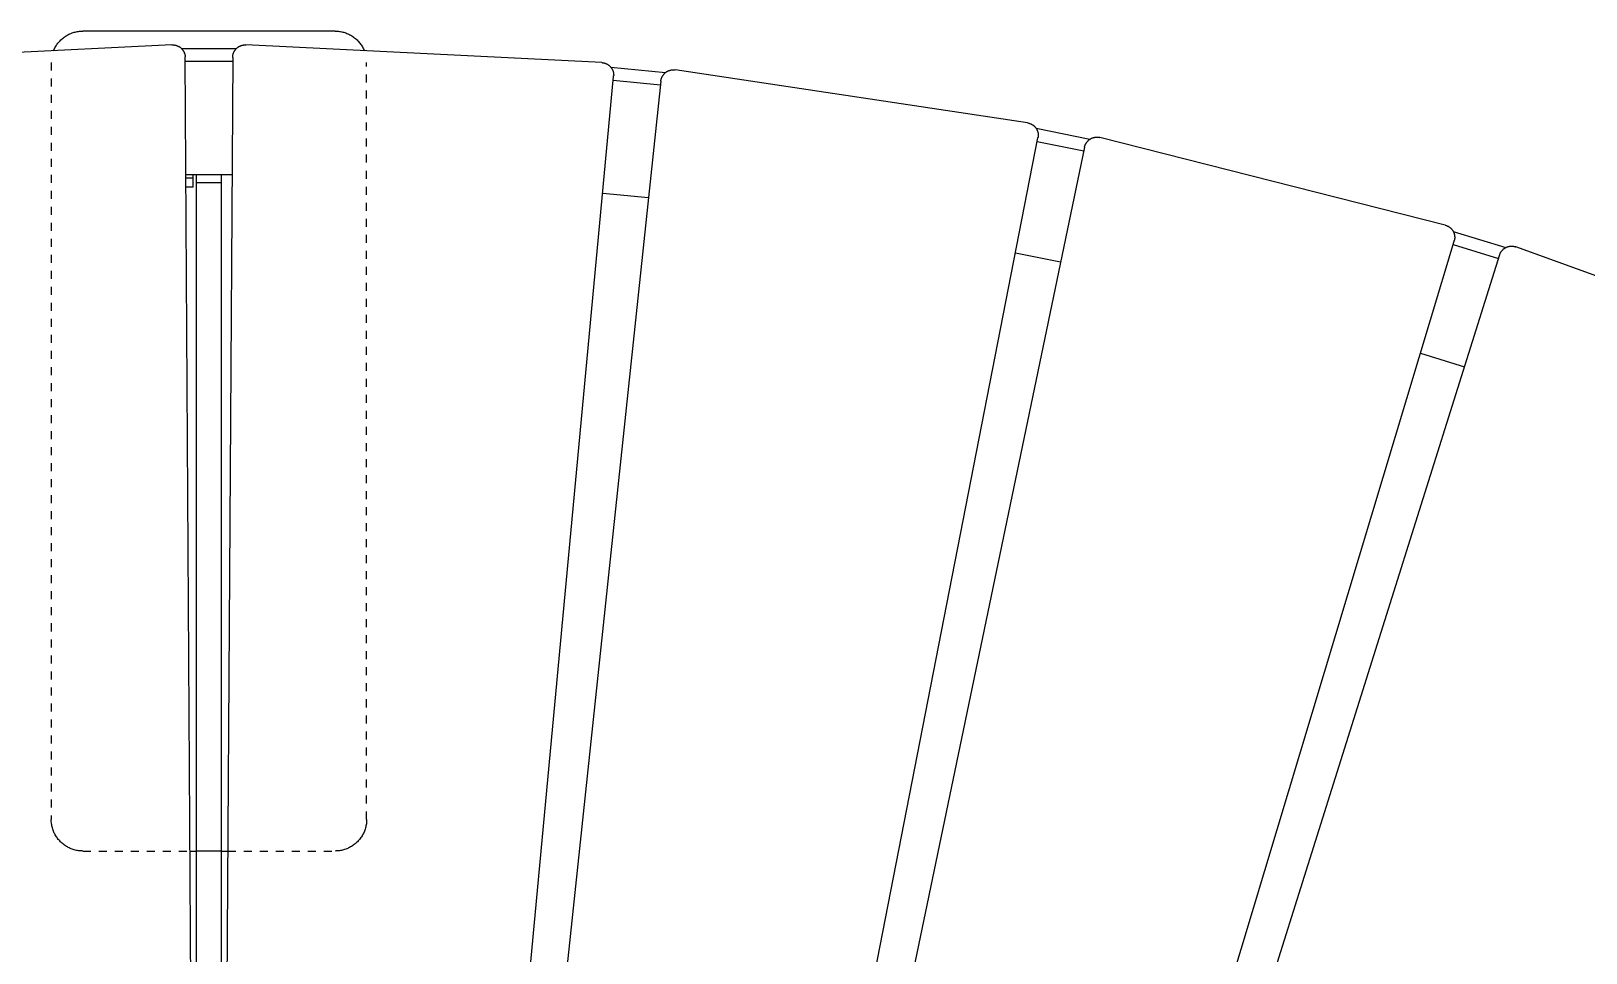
# Model space of a CAD drawing. Header units: inches. Extents: x -14 to 184, y -4 to 134.
# Drawn here: x 31.94 to 51.35, y 72.09 to 83.6 of the extents above; entities that cross this region are included whole.
import ezdxf

# ---------------------------------------------------------------- set-up
doc = ezdxf.new("R2010")
doc.units = ezdxf.units.IN
doc.linetypes.add('HIDDEN', pattern=[1.905, 1.27, -0.635])
for name, color, linetype, lineweight in [('ZANO_R', 7, 'Continuous', 0), ('ZANO_R_przerywana', 250, 'HIDDEN', 0), ('ZANO_W', 1, 'Continuous', 0)]:
    doc.layers.add(name, color=color, linetype=linetype, lineweight=lineweight)
doc.styles.get("Standard").update_dxf_attribs({"font": 'arial.ttf'})
doc.dimstyles.new('amerykanie', dxfattribs={"dimtxt": 50, "dimasz": 50, "dimexe": 0.5, "dimexo": 0.5, "dimgap": 1, "dimtad": 1, "dimdec": 0, "dimzin": 0, "dimlunit": 5, "dimtxsty": 'Standard', "dimcen": 0.09, "dimclrd": 1, "dimclre": 1, "dimclrt": 1, "dimazin": 0, "dimtfac": 1, "dimtdec": 0, "dimtmove": 0, "dimatfit": 3, "dimfxl": 1, "dimtzin": 0, "dimarcsym": 1})

# ---------------------------------------------------------------- blocks, each defined once
blk = doc.blocks.new('*D389')
at = {"layer": 'ZANO_W', "color": 1, "lineweight": -2}
blk.add_line((56.828, 77.282), (42.328, 46.684), dxfattribs=at)
at = {"layer": 'ZANO_W', "color": 1}
blk.add_solid([(56.978, 77.21), (56.677, 77.353), (57.256, 78.185)], dxfattribs=at)
at = {"layer": 'ZANO_W', "color": 1, "insert": (43.513, 52.316), "char_height": 1.625, "attachment_point": 5, "rotation": 64.6449}
blk.add_mtext('R53 15/16', dxfattribs=at)

msp = doc.modelspace()

# ---------------------------------------------------------------- linework, layer by layer
at = {"layer": 'ZANO_R'}
for p, q in [((32.27338, 83.44589), (32.28203, 83.45656)), ((32.28203, 83.45656), (32.29105, 83.46692)), ((32.29105, 83.46692), (32.30042, 83.47695)), ((32.30042, 83.47695), (32.31013, 83.48666)), ((32.31013, 83.48666), (32.32018, 83.49602)), ((32.32018, 83.49602), (32.33055, 83.50503)), ((32.33055, 83.50503), (32.34123, 83.51367)), ((32.34123, 83.51367), (32.3522, 83.52193)), ((32.3522, 83.52193), (32.36345, 83.5298)), ((32.36345, 83.5298), (32.37497, 83.53727)), ((32.37497, 83.53727), (32.38675, 83.54434)), ((32.38675, 83.54434), (32.39876, 83.551)), ((32.39876, 83.551), (32.411, 83.55723)), ((32.411, 83.55723), (32.42345, 83.56303)), ((32.42345, 83.56303), (32.43609, 83.56839)), ((32.43609, 83.56839), (32.44891, 83.57331)), ((32.44891, 83.57331), (32.4619, 83.57778)), ((32.4619, 83.57778), (32.47503, 83.58179)), ((32.47503, 83.58179), (32.4883, 83.58534)), ((32.4883, 83.58534), (32.50168, 83.58843)), ((32.50168, 83.58843), (32.51516, 83.59105)), ((32.51516, 83.59105), (32.52872, 83.5932)), ((32.52872, 83.5932), (32.54236, 83.59487)), ((32.54236, 83.59487), (32.55604, 83.59607)), ((32.55604, 83.59607), (32.56975, 83.59678)), ((32.56975, 83.59678), (32.58348, 83.59702)), ((35.73309, 83.59702), (32.58348, 83.59702)), ((35.73309, 83.59702), (35.74682, 83.59678)), ((35.74682, 83.59678), (35.76054, 83.59607)), ((35.76054, 83.59607), (35.77422, 83.59487)), ((35.77422, 83.59487), (35.78785, 83.5932)), ((35.78785, 83.5932), (35.80141, 83.59105)), ((35.80141, 83.59105), (35.81489, 83.58843)), ((35.81489, 83.58843), (35.82828, 83.58534)), ((35.82828, 83.58534), (35.84154, 83.58179)), ((35.84154, 83.58179), (35.85468, 83.57778)), ((35.85468, 83.57778), (35.86766, 83.57331)), ((35.86766, 83.57331), (35.88048, 83.56839)), ((35.88048, 83.56839), (35.89313, 83.56303)), ((35.89313, 83.56303), (35.90558, 83.55723)), ((35.90558, 83.55723), (35.91781, 83.551)), ((35.91781, 83.551), (35.92983, 83.54434)), ((35.92983, 83.54434), (35.9416, 83.53727)), ((35.9416, 83.53727), (35.95312, 83.5298)), ((35.95312, 83.5298), (35.96438, 83.52193)), ((35.96438, 83.52193), (35.97535, 83.51367)), ((35.97535, 83.51367), (35.98602, 83.50503)), ((35.98602, 83.50503), (35.99639, 83.49602)), ((35.99639, 83.49602), (36.00644, 83.48666)), ((36.00644, 83.48666), (36.01616, 83.47695)), ((36.01616, 83.47695), (36.02553, 83.46692)), ((36.02553, 83.46692), (36.03454, 83.45656)), ((36.03454, 83.45656), (36.04319, 83.44589)), ((33.6969, 83.42468), (29.25603, 83.2036)), ((32.21856, 83.35108), (32.22394, 83.36372)), ((32.22394, 83.36372), (32.22975, 83.37616)), ((32.22975, 83.37616), (32.23599, 83.38839)), ((32.23599, 83.38839), (32.24266, 83.4004)), ((32.24266, 83.4004), (32.24974, 83.41217)), ((32.24974, 83.41217), (32.25723, 83.42368)), ((32.25723, 83.42368), (32.26511, 83.43492)), ((32.26511, 83.43492), (32.27338, 83.44589)), ((33.6969, 83.42468), (33.70228, 83.42485)), ((33.70228, 83.42485), (33.70765, 83.42484)), ((33.70765, 83.42484), (33.71303, 83.42465)), ((33.71303, 83.42465), (33.71839, 83.42428)), ((33.71839, 83.42428), (33.72374, 83.42372)), ((33.72374, 83.42372), (33.72907, 83.42298)), ((33.72907, 83.42298), (33.73436, 83.42206)), ((33.73436, 83.42206), (33.73963, 83.42096)), ((33.73963, 83.42096), (33.74485, 83.41967)), ((33.74485, 83.41967), (33.75003, 83.41822)), ((33.75003, 83.41822), (33.75515, 83.41658)), ((33.75515, 83.41658), (33.76021, 83.41477)), ((33.76021, 83.41477), (33.76521, 83.41279)), ((33.76521, 83.41279), (33.77014, 83.41064)), ((33.77014, 83.41064), (33.77499, 83.40833)), ((33.77499, 83.40833), (33.77977, 83.40585)), ((33.77977, 83.40585), (33.78445, 83.4032)), ((33.78445, 83.4032), (33.78904, 83.4004)), ((33.78904, 83.4004), (33.79353, 83.39745)), ((33.79353, 83.39745), (33.79792, 83.39434)), ((33.79792, 83.39434), (33.8022, 83.39108)), ((33.8022, 83.39108), (33.80637, 83.38768)), ((33.80637, 83.38768), (33.81041, 83.38414)), ((33.81041, 83.38414), (33.81434, 83.38047)), ((33.81434, 83.38047), (33.81813, 83.37666)), ((33.81507, 83.37976), (34.50151, 83.37976)), ((33.81813, 83.37666), (33.8218, 83.37272)), ((33.8218, 83.37272), (33.82533, 83.36867)), ((33.82533, 83.36867), (33.82871, 83.36449)), ((33.82871, 83.36449), (33.83196, 83.3602)), ((33.83196, 83.3602), (33.83505, 83.3558)), ((33.83505, 83.3558), (33.83799, 83.3513)), ((33.83799, 83.3513), (33.84078, 83.3467)), ((33.84078, 83.3467), (33.84341, 83.34201)), ((33.84341, 83.34201), (33.84588, 83.33723)), ((33.84588, 83.33723), (33.84818, 83.33238)), ((33.84818, 83.33238), (33.85031, 83.32744)), ((33.85031, 83.32744), (33.85228, 83.32243)), ((33.85228, 83.32243), (33.85407, 83.31736)), ((33.85407, 83.31736), (33.85569, 83.31224)), ((33.85569, 83.31224), (33.85714, 83.30706)), ((33.85714, 83.30706), (33.8584, 83.30183)), ((33.8584, 83.30183), (33.85949, 83.29656)), ((33.85949, 83.29656), (33.86039, 83.29126)), ((33.86039, 83.29126), (33.86112, 83.28594)), ((33.86112, 83.28594), (33.86166, 83.28059)), ((33.86166, 83.28059), (33.86202, 83.27522)), ((33.86215, 83.27179), (33.86202, 83.27522)), ((33.86221, 83.26835), (33.86215, 83.27179)), ((33.96861, 65.85052), (33.86221, 83.26835)), ((34.45436, 83.26835), (34.34796, 65.85052)), ((34.45436, 83.26835), (34.45442, 83.27179)), ((34.45442, 83.27179), (34.45456, 83.27522)), ((34.45456, 83.27522), (34.45491, 83.28059)), ((34.45491, 83.28059), (34.45546, 83.28594)), ((34.45546, 83.28594), (34.45618, 83.29126)), ((34.45618, 83.29126), (34.45709, 83.29656)), ((34.45709, 83.29656), (34.45817, 83.30183)), ((34.45817, 83.30183), (34.45944, 83.30706)), ((34.45944, 83.30706), (34.46088, 83.31224)), ((34.46088, 83.31224), (34.4625, 83.31736)), ((34.4625, 83.31736), (34.46429, 83.32243)), ((34.46429, 83.32243), (34.46626, 83.32744)), ((34.46626, 83.32744), (34.46839, 83.33238)), ((34.46839, 83.33238), (34.4707, 83.33723)), ((34.4707, 83.33723), (34.47316, 83.34201)), ((34.47316, 83.34201), (34.47579, 83.3467)), ((34.47579, 83.3467), (34.47858, 83.3513)), ((34.47858, 83.3513), (34.48152, 83.3558)), ((34.48152, 83.3558), (34.48462, 83.3602)), ((34.48462, 83.3602), (34.48786, 83.36449)), ((34.48786, 83.36449), (34.49125, 83.36867)), ((34.49125, 83.36867), (34.49477, 83.37272)), ((34.49477, 83.37272), (34.49844, 83.37666)), ((34.49844, 83.37666), (34.50224, 83.38047)), ((34.50224, 83.38047), (34.50616, 83.38414)), ((34.50616, 83.38414), (34.51021, 83.38768)), ((34.51021, 83.38768), (34.51437, 83.39108)), ((34.51437, 83.39108), (34.51865, 83.39434)), ((34.51865, 83.39434), (34.52304, 83.39745)), ((34.52304, 83.39745), (34.52753, 83.4004)), ((34.52753, 83.4004), (34.53212, 83.4032)), ((34.53212, 83.4032), (34.53681, 83.40585)), ((34.53681, 83.40585), (34.54158, 83.40833)), ((34.54158, 83.40833), (34.54643, 83.41064)), ((34.54643, 83.41064), (34.55136, 83.41279)), ((34.55136, 83.41279), (34.55636, 83.41477)), ((34.55636, 83.41477), (34.56142, 83.41658)), ((34.56142, 83.41658), (34.56655, 83.41822)), ((34.56655, 83.41822), (34.57172, 83.41967)), ((34.57172, 83.41967), (34.57695, 83.42096)), ((34.57695, 83.42096), (34.58221, 83.42206)), ((34.58221, 83.42206), (34.58751, 83.42298)), ((34.58751, 83.42298), (34.59283, 83.42372)), ((34.59283, 83.42372), (34.59818, 83.42428)), ((34.59818, 83.42428), (34.60355, 83.42465)), ((34.60355, 83.42465), (34.60892, 83.42484)), ((34.60892, 83.42484), (34.6143, 83.42485)), ((34.6143, 83.42485), (34.61967, 83.42468)), ((39.06055, 83.2036), (34.61967, 83.42468)), ((36.04319, 83.44589), (36.05146, 83.43492)), ((36.05146, 83.43492), (36.05935, 83.42368)), ((36.05935, 83.42368), (36.06683, 83.41217)), ((36.06683, 83.41217), (36.07392, 83.4004)), ((36.07392, 83.4004), (36.08058, 83.38839)), ((36.08058, 83.38839), (36.08682, 83.37616)), ((36.08682, 83.37616), (36.09264, 83.36372)), ((36.09264, 83.36372), (36.09801, 83.35108)), ((33.86249, 83.22255), (34.45408, 83.22255)), ((39.06055, 83.2036), (39.06591, 83.20324)), ((39.06591, 83.20324), (39.07126, 83.20269)), ((39.07126, 83.20269), (39.07659, 83.20197)), ((39.07659, 83.20197), (39.08189, 83.20106)), ((39.08189, 83.20106), (39.08716, 83.19998)), ((39.08716, 83.19998), (39.09239, 83.19871)), ((39.09239, 83.19871), (39.09757, 83.19727)), ((39.09757, 83.19727), (39.10269, 83.19565)), ((39.10269, 83.19565), (39.10776, 83.19386)), ((39.10776, 83.19386), (39.11277, 83.19189)), ((39.11277, 83.19189), (39.1177, 83.18976)), ((39.1177, 83.18976), (39.12256, 83.18745)), ((39.12256, 83.18745), (39.12734, 83.18499)), ((39.12734, 83.18499), (39.13203, 83.18236)), ((39.13203, 83.18236), (39.13663, 83.17957)), ((39.13663, 83.17957), (39.14113, 83.17663)), ((39.14113, 83.17663), (39.14553, 83.17353)), ((39.14553, 83.17353), (39.14982, 83.17029)), ((39.14982, 83.17029), (39.15399, 83.1669)), ((39.15399, 83.1669), (39.15805, 83.16338)), ((39.15805, 83.16338), (39.16199, 83.15971)), ((39.16199, 83.15971), (39.1658, 83.15592)), ((39.1658, 83.15592), (39.16947, 83.15199)), ((39.16947, 83.15199), (39.17301, 83.14794)), ((39.17301, 83.14794), (39.17641, 83.14378)), ((39.17367, 83.14716), (39.85671, 83.07899)), ((39.17641, 83.14378), (39.17967, 83.1395)), ((39.17967, 83.1395), (39.18278, 83.13511)), ((39.18278, 83.13511), (39.18573, 83.13062)), ((39.18573, 83.13062), (39.18853, 83.12603)), ((39.18853, 83.12603), (39.19117, 83.12134)), ((39.19117, 83.12134), (39.19366, 83.11657)), ((39.19366, 83.11657), (39.19597, 83.11172)), ((39.19597, 83.11172), (39.19812, 83.10679)), ((39.19812, 83.10679), (39.2001, 83.10179)), ((39.2001, 83.10179), (39.20191, 83.09673)), ((39.20191, 83.09673), (39.20354, 83.0916)), ((39.20354, 83.0916), (39.205, 83.08643)), ((39.205, 83.08643), (39.20628, 83.08121)), ((39.20628, 83.08121), (39.20739, 83.07594)), ((39.20739, 83.07594), (39.20831, 83.07064)), ((39.20831, 83.07064), (39.20905, 83.06532)), ((39.84162, 83.06515), (39.8454, 83.06897)), ((39.8454, 83.06897), (39.84932, 83.07266)), ((39.84932, 83.07266), (39.85335, 83.07621)), ((39.85335, 83.07621), (39.85751, 83.07962)), ((39.85751, 83.07962), (39.86178, 83.08289)), ((39.86178, 83.08289), (39.86616, 83.08601)), ((39.86616, 83.08601), (39.87064, 83.08898)), ((39.87064, 83.08898), (39.87522, 83.09179)), ((39.87522, 83.09179), (39.8799, 83.09445)), ((39.8799, 83.09445), (39.88466, 83.09694)), ((39.88466, 83.09694), (39.88951, 83.09928)), ((39.88951, 83.09928), (39.89443, 83.10144)), ((39.89443, 83.10144), (39.89942, 83.10344)), ((39.89942, 83.10344), (39.90448, 83.10526)), ((39.90448, 83.10526), (39.9096, 83.10691)), ((39.9096, 83.10691), (39.91477, 83.10838)), ((39.91477, 83.10838), (39.91999, 83.10968)), ((39.91999, 83.10968), (39.92525, 83.1108)), ((39.92525, 83.1108), (39.93055, 83.11173)), ((39.93055, 83.11173), (39.93587, 83.11249)), ((39.93587, 83.11249), (39.94122, 83.11306)), ((39.94122, 83.11306), (39.94658, 83.11345)), ((39.94658, 83.11345), (39.95195, 83.11366)), ((39.95195, 83.11366), (39.95733, 83.11368)), ((39.95733, 83.11368), (39.96271, 83.11352)), ((39.96271, 83.11352), (39.96807, 83.11318)), ((39.96807, 83.11318), (39.97342, 83.11266)), ((39.97342, 83.11266), (39.97875, 83.11195)), ((44.37572, 82.45089), (39.97875, 83.11195)), ((37.58545, 65.68935), (39.20951, 83.03163)), ((39.79874, 82.97281), (37.96293, 65.65167)), ((39.20524, 82.98603), (39.79391, 82.92727)), ((39.20905, 83.06532), (39.2096, 83.05997)), ((39.20951, 83.03163), (39.2098, 83.03505)), ((39.2096, 83.05997), (39.20998, 83.05461)), ((39.2098, 83.03505), (39.21, 83.03848)), ((39.20998, 83.05461), (39.21017, 83.04923)), ((39.21018, 83.04385), (39.21, 83.03848)), ((39.21017, 83.04923), (39.21018, 83.04385)), ((39.79874, 82.97281), (39.79914, 82.97623)), ((39.79914, 82.97623), (39.79961, 82.97963)), ((39.79961, 82.97963), (39.8005, 82.98493)), ((39.8005, 82.98493), (39.80157, 82.9902)), ((39.80157, 82.9902), (39.80282, 82.99543)), ((39.80282, 82.99543), (39.80425, 83.00062)), ((39.80425, 83.00062), (39.80585, 83.00575)), ((39.80585, 83.00575), (39.80763, 83.01082)), ((39.80763, 83.01082), (39.80958, 83.01583)), ((39.80958, 83.01583), (39.8117, 83.02078)), ((39.8117, 83.02078), (39.81399, 83.02564)), ((39.81399, 83.02564), (39.81644, 83.03043)), ((39.81644, 83.03043), (39.81906, 83.03513)), ((39.81906, 83.03513), (39.82183, 83.03973)), ((39.82183, 83.03973), (39.82476, 83.04424)), ((39.82476, 83.04424), (39.82784, 83.04865)), ((39.82784, 83.04865), (39.83107, 83.05295)), ((39.83107, 83.05295), (39.83445, 83.05714)), ((39.83445, 83.05714), (39.83796, 83.0612)), ((39.83796, 83.0612), (39.84162, 83.06515)), ((44.37572, 82.45089), (44.38102, 82.45)), ((44.38102, 82.45), (44.38629, 82.44893)), ((44.38629, 82.44893), (44.39152, 82.44768)), ((44.39152, 82.44768), (44.3967, 82.44625)), ((44.3967, 82.44625), (44.40184, 82.44465)), ((44.40184, 82.44465), (44.40691, 82.44287)), ((44.40691, 82.44287), (44.41192, 82.44092)), ((44.41192, 82.44092), (44.41686, 82.4388)), ((44.41686, 82.4388), (44.42173, 82.43651)), ((44.42173, 82.43651), (44.42651, 82.43406)), ((44.42651, 82.43406), (44.43121, 82.43145)), ((44.43121, 82.43145), (44.43582, 82.42867)), ((44.43582, 82.42867), (44.44033, 82.42574)), ((44.44033, 82.42574), (44.44474, 82.42266)), ((44.44474, 82.42266), (44.44904, 82.41943)), ((44.44904, 82.41943), (44.45322, 82.41606)), ((44.45322, 82.41606), (44.45729, 82.41254)), ((44.45729, 82.41254), (44.46124, 82.40889)), ((44.46124, 82.40889), (44.46506, 82.4051)), ((44.46506, 82.4051), (44.46874, 82.40119)), ((44.46874, 82.40119), (44.4723, 82.39715)), ((44.4723, 82.39715), (44.47571, 82.393)), ((44.47571, 82.393), (44.47898, 82.38873)), ((44.47898, 82.38873), (44.4821, 82.38435)), ((44.4821, 82.38435), (44.48507, 82.37986)), ((44.48267, 82.3835), (45.15557, 82.24782)), ((44.48507, 82.37986), (44.48788, 82.37528)), ((44.48788, 82.37528), (44.49054, 82.3706)), ((44.49054, 82.3706), (44.49303, 82.36584)), ((44.49303, 82.36584), (44.49536, 82.361)), ((44.49536, 82.361), (44.49753, 82.35607)), ((44.49753, 82.35607), (44.49952, 82.35108)), ((44.49952, 82.35108), (44.50135, 82.34602)), ((44.50135, 82.34602), (44.50299, 82.3409)), ((44.50299, 82.3409), (44.50447, 82.33573)), ((44.50447, 82.33573), (44.50576, 82.33051)), ((44.50576, 82.33051), (44.50688, 82.32525)), ((44.50688, 82.32525), (44.50782, 82.31996)), ((44.50782, 82.31996), (44.50858, 82.31463)), ((44.50858, 82.31463), (44.50915, 82.30929)), ((44.50915, 82.30929), (44.50954, 82.30392)), ((44.50954, 82.30392), (44.50975, 82.29855)), ((44.50977, 82.29317), (44.50961, 82.2878)), ((44.50975, 82.29855), (44.50977, 82.29317)), ((41.1684, 65.16975), (44.50686, 82.26498)), ((45.08733, 82.14794), (41.54027, 65.09477)), ((44.49809, 82.22003), (45.07801, 82.1031)), ((44.50686, 82.26498), (44.50749, 82.26836)), ((44.50749, 82.26836), (44.50803, 82.27175)), ((44.50874, 82.27708), (44.50803, 82.27175)), ((44.50927, 82.28243), (44.50874, 82.27708)), ((44.50961, 82.2878), (44.50927, 82.28243)), ((45.08733, 82.14794), (45.08807, 82.15129)), ((45.08807, 82.15129), (45.08888, 82.15463)), ((45.08888, 82.15463), (45.09029, 82.15982)), ((45.09029, 82.15982), (45.09188, 82.16496)), ((45.09188, 82.16496), (45.09364, 82.17004)), ((45.09364, 82.17004), (45.09558, 82.17505)), ((45.09558, 82.17505), (45.09769, 82.18)), ((45.09769, 82.18), (45.09996, 82.18487)), ((45.09996, 82.18487), (45.1024, 82.18967)), ((45.1024, 82.18967), (45.105, 82.19437)), ((45.105, 82.19437), (45.10776, 82.19899)), ((45.10776, 82.19899), (45.11067, 82.20351)), ((45.11067, 82.20351), (45.11374, 82.20792)), ((45.11374, 82.20792), (45.11696, 82.21223)), ((45.11696, 82.21223), (45.12032, 82.21643)), ((45.12032, 82.21643), (45.12383, 82.22051)), ((45.12383, 82.22051), (45.12747, 82.22446)), ((45.12747, 82.22446), (45.13124, 82.22829)), ((45.13124, 82.22829), (45.13514, 82.23199)), ((45.13514, 82.23199), (45.13917, 82.23556)), ((45.13917, 82.23556), (45.14332, 82.23898)), ((45.14332, 82.23898), (45.14758, 82.24226)), ((45.14758, 82.24226), (45.15195, 82.2454)), ((45.15195, 82.2454), (45.15642, 82.24838)), ((45.15642, 82.24838), (45.161, 82.25121)), ((45.161, 82.25121), (45.16566, 82.25388)), ((45.16566, 82.25388), (45.17042, 82.25638)), ((45.17042, 82.25638), (45.17526, 82.25873)), ((45.17526, 82.25873), (45.18018, 82.26091)), ((45.18018, 82.26091), (45.18516, 82.26292)), ((45.18516, 82.26292), (45.19022, 82.26476)), ((45.19022, 82.26476), (45.19533, 82.26642)), ((45.19533, 82.26642), (45.2005, 82.26791)), ((45.2005, 82.26791), (45.20571, 82.26922)), ((45.20571, 82.26922), (45.21097, 82.27036)), ((45.21097, 82.27036), (45.21626, 82.27131)), ((45.21626, 82.27131), (45.22158, 82.27208)), ((45.22158, 82.27208), (45.22693, 82.27267)), ((45.22693, 82.27267), (45.23229, 82.27308)), ((45.23229, 82.27308), (45.23766, 82.2733)), ((45.23766, 82.2733), (45.24304, 82.27334)), ((45.24304, 82.27334), (45.24841, 82.2732)), ((45.24841, 82.2732), (45.25378, 82.27287)), ((45.25378, 82.27287), (45.25913, 82.27236)), ((45.25913, 82.27236), (45.26447, 82.27166)), ((45.26447, 82.27166), (45.26977, 82.27079)), ((45.26977, 82.27079), (45.27505, 82.26974)), ((45.27505, 82.26974), (45.28028, 82.2685)), ((49.58985, 81.17401), (45.28028, 82.2685)), ((33.87115, 81.80526), (34.44543, 81.80526)), ((33.87139, 81.76631), (33.96144, 81.76631)), ((33.96144, 81.76631), (33.96144, 81.80568)), ((33.96144, 81.6482), (33.96144, 81.76631)), ((34.00081, 81.70726), (34.00081, 81.80581)), ((34.31577, 81.70726), (34.31577, 81.80581)), ((33.96144, 81.6482), (33.87211, 81.6482)), ((34.00081, 81.70726), (34.31577, 81.70726)), ((34.00081, 67.33718), (34.00081, 81.70726)), ((34.31577, 67.33718), (34.31577, 81.70726)), ((39.07309, 81.57488), (39.64453, 81.51784)), ((49.58985, 81.17401), (49.59503, 81.1726)), ((49.59503, 81.1726), (49.60017, 81.17101)), ((49.60017, 81.17101), (49.60525, 81.16925)), ((49.60525, 81.16925), (49.61027, 81.16731)), ((49.61027, 81.16731), (49.61522, 81.1652)), ((49.61522, 81.1652), (49.62009, 81.16293)), ((49.62009, 81.16293), (49.62488, 81.16049)), ((49.62488, 81.16049), (49.62959, 81.15789)), ((49.62959, 81.15789), (49.6342, 81.15513)), ((49.6342, 81.15513), (49.63872, 81.15222)), ((49.63872, 81.15222), (49.64314, 81.14915)), ((49.64314, 81.14915), (49.64745, 81.14593)), ((49.64745, 81.14593), (49.65164, 81.14257)), ((49.65164, 81.14257), (49.65572, 81.13906)), ((49.65572, 81.13906), (49.65968, 81.13542)), ((49.65968, 81.13542), (49.66351, 81.13165)), ((49.66351, 81.13165), (49.66721, 81.12775)), ((49.66721, 81.12775), (49.67077, 81.12372)), ((44.68203, 64.29686), (49.70188, 80.97599)), ((49.67077, 81.12372), (49.6742, 81.11957)), ((49.6742, 81.11957), (49.67748, 81.11531)), ((49.67748, 81.11531), (49.68061, 81.11094)), ((49.68061, 81.11094), (49.68359, 81.10647)), ((49.68359, 81.10647), (49.68642, 81.10189)), ((49.68642, 81.10189), (49.68909, 81.09723)), ((49.68868, 80.93214), (50.25412, 80.75818)), ((49.68909, 81.09723), (49.6916, 81.09247)), ((49.68958, 81.09633), (50.34567, 80.89449)), ((49.6916, 81.09247), (49.69395, 81.08763)), ((49.69395, 81.08763), (49.69612, 81.08272)), ((49.69612, 81.08272), (49.69813, 81.07773)), ((49.69813, 81.07773), (49.69997, 81.07267)), ((49.69997, 81.07267), (49.70164, 81.06756)), ((49.70164, 81.06756), (49.70313, 81.06239)), ((49.70188, 80.97599), (49.70283, 80.97929)), ((49.70283, 80.97929), (49.70372, 80.98261)), ((49.70313, 81.06239), (49.70444, 81.05718)), ((49.70495, 80.98785), (49.70372, 80.98261)), ((49.70444, 81.05718), (49.70557, 81.05192)), ((49.70601, 80.99312), (49.70495, 80.98785)), ((49.70557, 81.05192), (49.70652, 81.04663)), ((49.70688, 80.99842), (49.70601, 80.99312)), ((49.70652, 81.04663), (49.70729, 81.04131)), ((49.70757, 81.00376), (49.70688, 80.99842)), ((49.70729, 81.04131), (49.70788, 81.03596)), ((49.70808, 81.00911), (49.70757, 81.00376)), ((49.70788, 81.03596), (49.70829, 81.0306)), ((49.70841, 81.01448), (49.70808, 81.00911)), ((49.70829, 81.0306), (49.70851, 81.02523)), ((49.70855, 81.01985), (49.70841, 81.01448)), ((49.70851, 81.02523), (49.70855, 81.01985)), ((44.22643, 80.82898), (44.78938, 80.71547)), ((50.26786, 80.80187), (45.04461, 64.18532)), ((50.26786, 80.80187), (50.26892, 80.80514)), ((50.26892, 80.80514), (50.27006, 80.80838)), ((50.27006, 80.80838), (50.27198, 80.8134)), ((50.27198, 80.8134), (50.27407, 80.81836)), ((50.27407, 80.81836), (50.27633, 80.82324)), ((50.27633, 80.82324), (50.27875, 80.82804)), ((50.27875, 80.82804), (50.28134, 80.83275)), ((50.28134, 80.83275), (50.28409, 80.83738)), ((50.28409, 80.83738), (50.28699, 80.8419)), ((50.28699, 80.8419), (50.29004, 80.84633)), ((50.29004, 80.84633), (50.29325, 80.85065)), ((50.29325, 80.85065), (50.2966, 80.85485)), ((50.2966, 80.85485), (50.30009, 80.85894)), ((50.30009, 80.85894), (50.30372, 80.86291)), ((50.30372, 80.86291), (50.30748, 80.86675)), ((50.30748, 80.86675), (50.31138, 80.87046)), ((50.31138, 80.87046), (50.31539, 80.87404)), ((50.31539, 80.87404), (50.31953, 80.87747)), ((50.31953, 80.87747), (50.32378, 80.88077)), ((50.32378, 80.88077), (50.32814, 80.88391)), ((50.32814, 80.88391), (50.3326, 80.88691)), ((50.3326, 80.88691), (50.33717, 80.88975)), ((50.33717, 80.88975), (50.34183, 80.89243)), ((50.34183, 80.89243), (50.34658, 80.89496)), ((50.34658, 80.89496), (50.35141, 80.89732)), ((50.35141, 80.89732), (50.35632, 80.89951)), ((50.35632, 80.89951), (50.3613, 80.90153)), ((50.3613, 80.90153), (50.36635, 80.90339)), ((50.36635, 80.90339), (50.37146, 80.90507)), ((50.37146, 80.90507), (50.37662, 80.90657)), ((50.37662, 80.90657), (50.38183, 80.9079)), ((50.38183, 80.9079), (50.38708, 80.90905)), ((50.38708, 80.90905), (50.39237, 80.91002)), ((50.39237, 80.91002), (50.39769, 80.9108)), ((50.39769, 80.9108), (50.40304, 80.91141)), ((50.40304, 80.91141), (50.4084, 80.91183)), ((50.4084, 80.91183), (50.41377, 80.91207)), ((50.41377, 80.91207), (50.41915, 80.91213)), ((50.41915, 80.91213), (50.42452, 80.912)), ((50.42452, 80.912), (50.42989, 80.91169)), ((50.42989, 80.91169), (50.43524, 80.91119)), ((50.43524, 80.91119), (50.44058, 80.91052)), ((50.44058, 80.91052), (50.44589, 80.90966)), ((50.44589, 80.90966), (50.45116, 80.90862)), ((50.45116, 80.90862), (50.4564, 80.9074)), ((50.4564, 80.9074), (50.46159, 80.906)), ((50.46159, 80.906), (50.46674, 80.90443)), ((50.46674, 80.90443), (50.47182, 80.90268)), ((54.65137, 79.38558), (50.47182, 80.90268)), ((49.28021, 79.57495), (49.8291, 79.40609)), ((33.92273, 73.3608), (34.00081, 73.3608)), ((34.31577, 73.3608), (34.00081, 73.3608)), ((34.31577, 73.3608), (34.39384, 73.3608))]:
    msp.add_line(p, q, dxfattribs=at)
at = {"layer": 'ZANO_R_przerywana', "ltscale": 0.05}
for p, q in [((32.18978, 83.20332), (32.18978, 73.7545)), ((36.12679, 73.7545), (36.12679, 83.20332)), ((32.19001, 73.74106), (32.18978, 73.7545)), ((36.12679, 73.7545), (36.12656, 73.74106)), ((32.1907, 73.72763), (32.19001, 73.74106)), ((32.19185, 73.71424), (32.1907, 73.72763)), ((32.19345, 73.70089), (32.19185, 73.71424)), ((32.19551, 73.68761), (32.19345, 73.70089)), ((32.19802, 73.6744), (32.19551, 73.68761)), ((32.20098, 73.66129), (32.19802, 73.6744)), ((32.20438, 73.64828), (32.20098, 73.66129)), ((32.20823, 73.6354), (32.20438, 73.64828)), ((32.21251, 73.62266), (32.20823, 73.6354)), ((32.21723, 73.61007), (32.21251, 73.62266)), ((32.22238, 73.59765), (32.21723, 73.61007)), ((32.22794, 73.58541), (32.22238, 73.59765)), ((32.23392, 73.57337), (32.22794, 73.58541)), ((32.24031, 73.56154), (32.23392, 73.57337)), ((32.2471, 73.54994), (32.24031, 73.56154)), ((36.07626, 73.56154), (36.06948, 73.54994)), ((36.08265, 73.57337), (36.07626, 73.56154)), ((36.08863, 73.58541), (36.08265, 73.57337)), ((36.0942, 73.59765), (36.08863, 73.58541)), ((36.09934, 73.61007), (36.0942, 73.59765)), ((36.10406, 73.62266), (36.09934, 73.61007)), ((36.10834, 73.6354), (36.10406, 73.62266)), ((36.11219, 73.64828), (36.10834, 73.6354)), ((36.1156, 73.66129), (36.11219, 73.64828)), ((36.11856, 73.6744), (36.1156, 73.66129)), ((36.12107, 73.68761), (36.11856, 73.6744)), ((36.12312, 73.70089), (36.12107, 73.68761)), ((36.12473, 73.71424), (36.12312, 73.70089)), ((36.12587, 73.72763), (36.12473, 73.71424)), ((36.12656, 73.74106), (36.12587, 73.72763)), ((32.25428, 73.53858), (32.2471, 73.54994)), ((32.26184, 73.52746), (32.25428, 73.53858)), ((32.26978, 73.51661), (32.26184, 73.52746)), ((32.27808, 73.50604), (32.26978, 73.51661)), ((32.28675, 73.49576), (32.27808, 73.50604)), ((32.29575, 73.48578), (32.28675, 73.49576)), ((32.30509, 73.47611), (32.29575, 73.48578)), ((32.31476, 73.46677), (32.30509, 73.47611)), ((32.32474, 73.45776), (32.31476, 73.46677)), ((32.33502, 73.4491), (32.32474, 73.45776)), ((32.34559, 73.4408), (32.33502, 73.4491)), ((32.35644, 73.43286), (32.34559, 73.4408)), ((32.36756, 73.4253), (32.35644, 73.43286)), ((32.37892, 73.41812), (32.36756, 73.4253)), ((32.39053, 73.41133), (32.37892, 73.41812)), ((32.40236, 73.40494), (32.39053, 73.41133)), ((32.4144, 73.39896), (32.40236, 73.40494)), ((32.42663, 73.39339), (32.4144, 73.39896)), ((32.43905, 73.38825), (32.42663, 73.39339)), ((32.45164, 73.38353), (32.43905, 73.38825)), ((32.46438, 73.37925), (32.45164, 73.38353)), ((32.47726, 73.3754), (32.46438, 73.37925)), ((32.49027, 73.37199), (32.47726, 73.3754)), ((32.50338, 73.36904), (32.49027, 73.37199)), ((32.51659, 73.36653), (32.50338, 73.36904)), ((32.52987, 73.36447), (32.51659, 73.36653)), ((32.54322, 73.36286), (32.52987, 73.36447)), ((32.55662, 73.36172), (32.54322, 73.36286)), ((35.77335, 73.36286), (35.75996, 73.36172)), ((35.7867, 73.36447), (35.77335, 73.36286)), ((35.79998, 73.36653), (35.7867, 73.36447)), ((35.81319, 73.36904), (35.79998, 73.36653)), ((35.8263, 73.37199), (35.81319, 73.36904)), ((35.83931, 73.3754), (35.8263, 73.37199)), ((35.85219, 73.37925), (35.83931, 73.3754)), ((35.86493, 73.38353), (35.85219, 73.37925)), ((35.87752, 73.38825), (35.86493, 73.38353)), ((35.88994, 73.39339), (35.87752, 73.38825)), ((35.90218, 73.39896), (35.88994, 73.39339)), ((35.91422, 73.40494), (35.90218, 73.39896)), ((35.92605, 73.41133), (35.91422, 73.40494)), ((35.93765, 73.41812), (35.92605, 73.41133)), ((35.94902, 73.4253), (35.93765, 73.41812)), ((35.96013, 73.43286), (35.94902, 73.4253)), ((35.97098, 73.4408), (35.96013, 73.43286)), ((35.98155, 73.4491), (35.97098, 73.4408)), ((35.99183, 73.45776), (35.98155, 73.4491)), ((36.00181, 73.46677), (35.99183, 73.45776)), ((36.01148, 73.47611), (36.00181, 73.46677)), ((36.02082, 73.48578), (36.01148, 73.47611)), ((36.02983, 73.49576), (36.02082, 73.48578)), ((36.03849, 73.50604), (36.02983, 73.49576)), ((36.04679, 73.51661), (36.03849, 73.50604)), ((36.05473, 73.52746), (36.04679, 73.51661)), ((36.0623, 73.53858), (36.05473, 73.52746)), ((36.06948, 73.54994), (36.0623, 73.53858)), ((32.57004, 73.36103), (32.55662, 73.36172)), ((32.58348, 73.3608), (32.57004, 73.36103)), ((32.58348, 73.3608), (33.92273, 73.3608)), ((34.39384, 73.3608), (35.73309, 73.3608)), ((35.74653, 73.36103), (35.73309, 73.3608)), ((35.75996, 73.36172), (35.74653, 73.36103))]:
    msp.add_line(p, q, dxfattribs=at)

# ---------------------------------------------------------------- dimensions: what is measured, and where the dimension line sits
at = {"layer": 'ZANO_W'}
dim = msp.add_radius_dim(center=(34.158287, 29.443827), mpoint=(57.255743, 78.185453), dimstyle='amerykanie', override={"dimtxt": 1.625, "dimasz": 1, "dimgap": 0.5, "dimdec": 4, "dimaunit": 1, "dimadec": 1, "dimtdec": 4, "dimtmove": 1, "dimfrac": 2}, dxfattribs=at)
dim.commit()
dim.dimension.update_dxf_attribs({"geometry": '*D389', "text_midpoint": (44.724788, 51.741886), "dimtype": 164})

doc.saveas('drawing.dxf')
